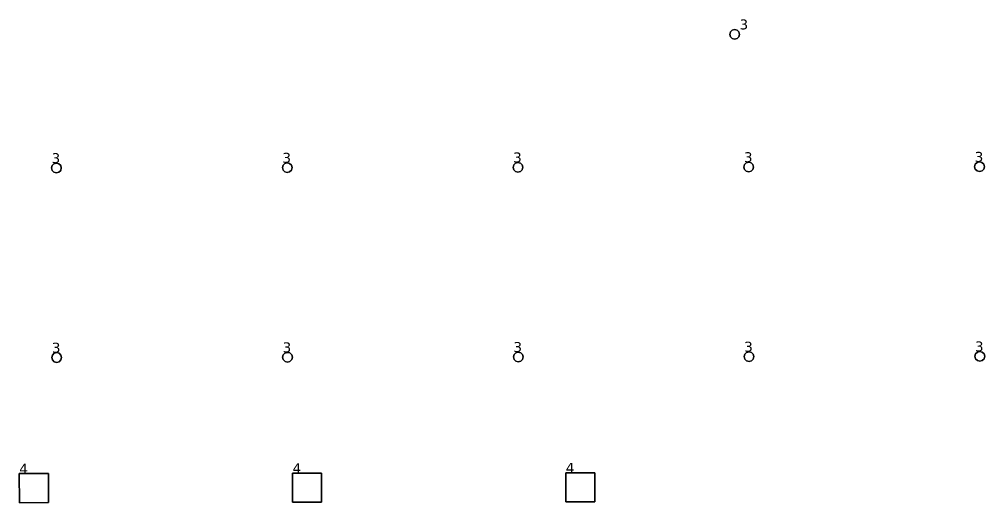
# Model space of a CAD drawing. Header units: inches. Extents: x -3 to 1235, y -1 to 963.
# Drawn here: x 19.3 to 36.76, y 53.77 to 62.51 of the extents above; entities that cross this region are included whole.
import ezdxf

# ---------------------------------------------------------------- set-up
doc = ezdxf.new("R2010")
doc.units = ezdxf.units.IN
doc.header["$MEASUREMENT"] = 0
doc.layers.add('DLX_TERR_LUM', color=7, linetype='Continuous', true_color=0x000000)
doc.layers.add('DLX_TERR_LUMKEY_IDX', color=7, linetype='Continuous', true_color=0x7f7f7f)
doc.styles.add('TableTextStyle', font='')
doc.styles.get('TableTextStyle').set_extended_font_data('VERDANA.TTF')

msp = doc.modelspace()

# ---------------------------------------------------------------- linework, layer by layer
at = {"layer": 'DLX_TERR_LUM'}
for points in [[(32.159, 62.284, 0), (32.191, 62.317, 0)], [(32.191, 62.317, 0), (32.159, 62.284, 0)], [(32.191, 62.317, 0), (32.159, 62.284, 0)], [(32.159, 62.284, 0), (32.191, 62.317, 0)], [(32.191, 62.317, 0), (32.235, 62.329, 0)], [(32.235, 62.329, 0), (32.191, 62.317, 0)], [(32.235, 62.329, 0), (32.191, 62.317, 0)], [(32.191, 62.317, 0), (32.235, 62.329, 0)], [(32.191, 62.317, 0), (32.191, 62.317, 0)], [(32.191, 62.317, 0), (32.191, 62.317, 0)], [(32.235, 62.329, 0), (32.235, 62.329, 0)], [(32.235, 62.329, 0), (32.28, 62.317, 0)], [(32.28, 62.317, 0), (32.235, 62.329, 0)], [(32.235, 62.329, 0), (32.235, 62.329, 0)], [(32.28, 62.317, 0), (32.235, 62.329, 0)], [(32.235, 62.329, 0), (32.28, 62.317, 0)], [(32.28, 62.317, 0), (32.28, 62.317, 0)], [(32.28, 62.317, 0), (32.312, 62.284, 0)], [(32.312, 62.284, 0), (32.28, 62.317, 0)], [(32.28, 62.317, 0), (32.28, 62.317, 0)], [(32.312, 62.284, 0), (32.28, 62.317, 0)], [(32.28, 62.317, 0), (32.312, 62.284, 0)], [(32.147, 62.24, 0), (32.159, 62.284, 0)], [(32.159, 62.284, 0), (32.147, 62.24, 0)], [(32.159, 62.284, 0), (32.147, 62.24, 0)], [(32.147, 62.24, 0), (32.159, 62.284, 0)], [(32.159, 62.196, 0), (32.147, 62.24, 0)], [(32.147, 62.24, 0), (32.147, 62.24, 0)], [(32.147, 62.24, 0), (32.159, 62.196, 0)], [(32.147, 62.24, 0), (32.147, 62.24, 0)], [(32.147, 62.24, 0), (32.159, 62.196, 0)], [(32.159, 62.196, 0), (32.147, 62.24, 0)], [(32.159, 62.284, 0), (32.159, 62.284, 0)], [(32.159, 62.284, 0), (32.159, 62.284, 0)], [(32.191, 62.164, 0), (32.159, 62.196, 0)], [(32.159, 62.196, 0), (32.159, 62.196, 0)], [(32.159, 62.196, 0), (32.191, 62.164, 0)], [(32.159, 62.196, 0), (32.159, 62.196, 0)], [(32.159, 62.196, 0), (32.191, 62.164, 0)], [(32.191, 62.164, 0), (32.159, 62.196, 0)], [(32.235, 62.152, 0), (32.191, 62.164, 0)], [(32.191, 62.164, 0), (32.191, 62.164, 0)], [(32.191, 62.164, 0), (32.235, 62.152, 0)], [(32.191, 62.164, 0), (32.191, 62.164, 0)], [(32.191, 62.164, 0), (32.235, 62.152, 0)], [(32.235, 62.152, 0), (32.191, 62.164, 0)], [(32.28, 62.164, 0), (32.235, 62.152, 0)], [(32.235, 62.152, 0), (32.28, 62.164, 0)], [(32.235, 62.152, 0), (32.28, 62.164, 0)], [(32.28, 62.164, 0), (32.235, 62.152, 0)], [(32.235, 62.152, 0), (32.235, 62.152, 0)], [(32.235, 62.152, 0), (32.235, 62.152, 0)], [(32.312, 62.196, 0), (32.28, 62.164, 0)], [(32.28, 62.164, 0), (32.312, 62.196, 0)], [(32.28, 62.164, 0), (32.312, 62.196, 0)], [(32.312, 62.196, 0), (32.28, 62.164, 0)], [(32.28, 62.164, 0), (32.28, 62.164, 0)], [(32.28, 62.164, 0), (32.28, 62.164, 0)], [(32.312, 62.284, 0), (32.312, 62.284, 0)], [(32.312, 62.284, 0), (32.324, 62.24, 0)], [(32.324, 62.24, 0), (32.312, 62.284, 0)], [(32.312, 62.284, 0), (32.312, 62.284, 0)], [(32.324, 62.24, 0), (32.312, 62.284, 0)], [(32.312, 62.284, 0), (32.324, 62.24, 0)], [(32.324, 62.24, 0), (32.312, 62.196, 0)], [(32.312, 62.196, 0), (32.324, 62.24, 0)], [(32.312, 62.196, 0), (32.324, 62.24, 0)], [(32.324, 62.24, 0), (32.312, 62.196, 0)], [(32.312, 62.196, 0), (32.312, 62.196, 0)], [(32.312, 62.196, 0), (32.312, 62.196, 0)], [(32.324, 62.24, 0), (32.324, 62.24, 0)], [(32.324, 62.24, 0), (32.324, 62.24, 0)], [(19.897, 59.868, 0), (19.929, 59.901, 0)], [(19.929, 59.901, 0), (19.897, 59.868, 0)], [(19.929, 59.901, 0), (19.897, 59.868, 0)], [(19.897, 59.868, 0), (19.929, 59.901, 0)], [(19.929, 59.901, 0), (19.973, 59.913, 0)], [(19.973, 59.913, 0), (19.929, 59.901, 0)], [(19.973, 59.913, 0), (19.929, 59.901, 0)], [(19.929, 59.901, 0), (19.973, 59.913, 0)], [(19.929, 59.901, 0), (19.929, 59.901, 0)], [(19.929, 59.901, 0), (19.929, 59.901, 0)], [(19.973, 59.913, 0), (19.973, 59.913, 0)], [(19.973, 59.913, 0), (20.018, 59.901, 0)], [(20.018, 59.901, 0), (19.973, 59.913, 0)], [(19.973, 59.913, 0), (19.973, 59.913, 0)], [(20.018, 59.901, 0), (19.973, 59.913, 0)], [(19.973, 59.913, 0), (20.018, 59.901, 0)], [(20.018, 59.901, 0), (20.018, 59.901, 0)], [(20.018, 59.901, 0), (20.05, 59.868, 0)], [(20.05, 59.868, 0), (20.018, 59.901, 0)], [(20.018, 59.901, 0), (20.018, 59.901, 0)], [(20.05, 59.868, 0), (20.018, 59.901, 0)], [(20.018, 59.901, 0), (20.05, 59.868, 0)], [(24.058, 59.83, 0), (24.07, 59.874, 0)], [(24.07, 59.874, 0), (24.058, 59.83, 0)], [(24.07, 59.874, 0), (24.058, 59.83, 0)], [(24.058, 59.83, 0), (24.07, 59.874, 0)], [(24.07, 59.874, 0), (24.102, 59.906, 0)], [(24.102, 59.906, 0), (24.07, 59.874, 0)], [(24.102, 59.906, 0), (24.07, 59.874, 0)], [(24.07, 59.874, 0), (24.102, 59.906, 0)], [(24.07, 59.874, 0), (24.07, 59.874, 0)], [(24.07, 59.874, 0), (24.07, 59.874, 0)], [(24.102, 59.906, 0), (24.146, 59.918, 0)], [(24.146, 59.918, 0), (24.102, 59.906, 0)], [(24.146, 59.918, 0), (24.102, 59.906, 0)], [(24.102, 59.906, 0), (24.146, 59.918, 0)], [(24.102, 59.906, 0), (24.102, 59.906, 0)], [(24.102, 59.906, 0), (24.102, 59.906, 0)], [(24.146, 59.918, 0), (24.146, 59.918, 0)], [(24.146, 59.918, 0), (24.19, 59.906, 0)], [(24.19, 59.906, 0), (24.146, 59.918, 0)], [(24.146, 59.918, 0), (24.146, 59.918, 0)], [(24.19, 59.906, 0), (24.146, 59.918, 0)], [(24.146, 59.918, 0), (24.19, 59.906, 0)], [(24.19, 59.906, 0), (24.19, 59.906, 0)], [(24.19, 59.906, 0), (24.223, 59.874, 0)], [(24.223, 59.874, 0), (24.19, 59.906, 0)], [(24.19, 59.906, 0), (24.19, 59.906, 0)], [(24.223, 59.874, 0), (24.19, 59.906, 0)], [(24.19, 59.906, 0), (24.223, 59.874, 0)], [(24.223, 59.874, 0), (24.223, 59.874, 0)], [(24.223, 59.874, 0), (24.235, 59.83, 0)], [(24.235, 59.83, 0), (24.223, 59.874, 0)], [(24.223, 59.874, 0), (24.223, 59.874, 0)], [(24.235, 59.83, 0), (24.223, 59.874, 0)], [(24.223, 59.874, 0), (24.235, 59.83, 0)], [(28.23, 59.835, 0), (28.242, 59.88, 0)], [(28.242, 59.88, 0), (28.23, 59.835, 0)], [(28.242, 59.88, 0), (28.23, 59.835, 0)], [(28.23, 59.835, 0), (28.242, 59.88, 0)], [(28.242, 59.88, 0), (28.275, 59.912, 0)], [(28.275, 59.912, 0), (28.242, 59.88, 0)], [(28.275, 59.912, 0), (28.242, 59.88, 0)], [(28.242, 59.88, 0), (28.275, 59.912, 0)], [(28.242, 59.88, 0), (28.242, 59.88, 0)], [(28.242, 59.88, 0), (28.242, 59.88, 0)], [(28.275, 59.912, 0), (28.319, 59.924, 0)], [(28.319, 59.924, 0), (28.275, 59.912, 0)], [(28.319, 59.924, 0), (28.275, 59.912, 0)], [(28.275, 59.912, 0), (28.319, 59.924, 0)], [(28.275, 59.912, 0), (28.275, 59.912, 0)], [(28.275, 59.912, 0), (28.275, 59.912, 0)], [(28.319, 59.924, 0), (28.319, 59.924, 0)], [(28.319, 59.924, 0), (28.363, 59.912, 0)], [(28.363, 59.912, 0), (28.319, 59.924, 0)], [(28.319, 59.924, 0), (28.319, 59.924, 0)], [(28.363, 59.912, 0), (28.319, 59.924, 0)], [(28.319, 59.924, 0), (28.363, 59.912, 0)], [(28.363, 59.912, 0), (28.363, 59.912, 0)], [(28.363, 59.912, 0), (28.395, 59.88, 0)], [(28.395, 59.88, 0), (28.363, 59.912, 0)], [(28.363, 59.912, 0), (28.363, 59.912, 0)], [(28.395, 59.88, 0), (28.363, 59.912, 0)], [(28.363, 59.912, 0), (28.395, 59.88, 0)], [(28.395, 59.88, 0), (28.395, 59.88, 0)], [(28.395, 59.88, 0), (28.407, 59.836, 0)], [(28.407, 59.836, 0), (28.395, 59.88, 0)], [(28.395, 59.88, 0), (28.395, 59.88, 0)], [(28.407, 59.836, 0), (28.395, 59.88, 0)], [(28.395, 59.88, 0), (28.407, 59.836, 0)], [(32.403, 59.841, 0), (32.415, 59.885, 0)], [(32.415, 59.885, 0), (32.403, 59.841, 0)], [(32.415, 59.885, 0), (32.403, 59.841, 0)], [(32.403, 59.841, 0), (32.415, 59.885, 0)], [(32.415, 59.885, 0), (32.447, 59.918, 0)], [(32.447, 59.918, 0), (32.415, 59.885, 0)], [(32.447, 59.918, 0), (32.415, 59.885, 0)], [(32.415, 59.885, 0), (32.447, 59.918, 0)], [(32.415, 59.885, 0), (32.415, 59.885, 0)], [(32.415, 59.885, 0), (32.415, 59.885, 0)], [(32.447, 59.918, 0), (32.491, 59.93, 0)], [(32.491, 59.93, 0), (32.447, 59.918, 0)], [(32.491, 59.93, 0), (32.447, 59.918, 0)], [(32.447, 59.918, 0), (32.491, 59.93, 0)], [(32.447, 59.918, 0), (32.447, 59.918, 0)], [(32.447, 59.918, 0), (32.447, 59.918, 0)], [(32.491, 59.93, 0), (32.491, 59.93, 0)], [(32.491, 59.93, 0), (32.536, 59.918, 0)], [(32.536, 59.918, 0), (32.491, 59.93, 0)], [(32.491, 59.93, 0), (32.491, 59.93, 0)], [(32.536, 59.918, 0), (32.491, 59.93, 0)], [(32.491, 59.93, 0), (32.536, 59.918, 0)], [(32.536, 59.918, 0), (32.536, 59.918, 0)], [(32.536, 59.918, 0), (32.568, 59.886, 0)], [(32.568, 59.886, 0), (32.536, 59.918, 0)], [(32.536, 59.918, 0), (32.536, 59.918, 0)], [(32.568, 59.886, 0), (32.536, 59.918, 0)], [(32.536, 59.918, 0), (32.568, 59.886, 0)], [(32.568, 59.886, 0), (32.568, 59.886, 0)], [(32.568, 59.886, 0), (32.58, 59.841, 0)], [(32.58, 59.841, 0), (32.568, 59.886, 0)], [(32.568, 59.886, 0), (32.568, 59.886, 0)], [(32.58, 59.841, 0), (32.568, 59.886, 0)], [(32.568, 59.886, 0), (32.58, 59.841, 0)], [(36.576, 59.847, 0), (36.588, 59.891, 0)], [(36.588, 59.891, 0), (36.576, 59.847, 0)], [(36.588, 59.891, 0), (36.576, 59.847, 0)], [(36.576, 59.847, 0), (36.588, 59.891, 0)], [(36.588, 59.891, 0), (36.62, 59.923, 0)], [(36.62, 59.923, 0), (36.588, 59.891, 0)], [(36.62, 59.923, 0), (36.588, 59.891, 0)], [(36.588, 59.891, 0), (36.62, 59.923, 0)], [(36.588, 59.891, 0), (36.588, 59.891, 0)], [(36.588, 59.891, 0), (36.588, 59.891, 0)], [(36.62, 59.923, 0), (36.664, 59.935, 0)], [(36.664, 59.935, 0), (36.62, 59.923, 0)], [(36.664, 59.935, 0), (36.62, 59.923, 0)], [(36.62, 59.923, 0), (36.664, 59.935, 0)], [(36.62, 59.923, 0), (36.62, 59.923, 0)], [(36.62, 59.923, 0), (36.62, 59.923, 0)], [(36.664, 59.935, 0), (36.664, 59.935, 0)], [(36.664, 59.935, 0), (36.708, 59.923, 0)], [(36.708, 59.923, 0), (36.664, 59.935, 0)], [(36.664, 59.935, 0), (36.664, 59.935, 0)], [(36.708, 59.923, 0), (36.664, 59.935, 0)], [(36.664, 59.935, 0), (36.708, 59.923, 0)], [(36.708, 59.923, 0), (36.708, 59.923, 0)], [(36.708, 59.923, 0), (36.741, 59.891, 0)], [(36.741, 59.891, 0), (36.708, 59.923, 0)], [(36.708, 59.923, 0), (36.708, 59.923, 0)], [(36.741, 59.891, 0), (36.708, 59.923, 0)], [(36.708, 59.923, 0), (36.741, 59.891, 0)], [(36.741, 59.891, 0), (36.741, 59.891, 0)], [(36.741, 59.891, 0), (36.753, 59.847, 0)], [(36.753, 59.847, 0), (36.741, 59.891, 0)], [(36.741, 59.891, 0), (36.741, 59.891, 0)], [(36.753, 59.847, 0), (36.741, 59.891, 0)], [(36.741, 59.891, 0), (36.753, 59.847, 0)], [(19.885, 59.824, 0), (19.897, 59.868, 0)], [(19.897, 59.868, 0), (19.885, 59.824, 0)], [(19.897, 59.868, 0), (19.885, 59.824, 0)], [(19.885, 59.824, 0), (19.897, 59.868, 0)], [(19.897, 59.78, 0), (19.885, 59.824, 0)], [(19.885, 59.824, 0), (19.885, 59.824, 0)], [(19.885, 59.824, 0), (19.897, 59.78, 0)], [(19.885, 59.824, 0), (19.885, 59.824, 0)], [(19.885, 59.824, 0), (19.897, 59.78, 0)], [(19.897, 59.78, 0), (19.885, 59.824, 0)], [(19.897, 59.868, 0), (19.897, 59.868, 0)], [(19.897, 59.868, 0), (19.897, 59.868, 0)], [(19.897, 59.78, 0), (19.897, 59.78, 0)], [(19.929, 59.748, 0), (19.897, 59.78, 0)], [(19.897, 59.78, 0), (19.897, 59.78, 0)], [(19.897, 59.78, 0), (19.929, 59.748, 0)], [(19.897, 59.78, 0), (19.929, 59.748, 0)], [(19.929, 59.748, 0), (19.897, 59.78, 0)], [(19.974, 59.736, 0), (19.929, 59.748, 0)], [(19.929, 59.748, 0), (19.929, 59.748, 0)], [(19.929, 59.748, 0), (19.974, 59.736, 0)], [(19.929, 59.748, 0), (19.929, 59.748, 0)], [(19.929, 59.748, 0), (19.974, 59.736, 0)], [(19.974, 59.736, 0), (19.929, 59.748, 0)], [(20.018, 59.748, 0), (19.974, 59.736, 0)], [(19.974, 59.736, 0), (20.018, 59.748, 0)], [(19.974, 59.736, 0), (20.018, 59.748, 0)], [(20.018, 59.748, 0), (19.974, 59.736, 0)], [(19.974, 59.736, 0), (19.974, 59.736, 0)], [(19.974, 59.736, 0), (19.974, 59.736, 0)], [(20.05, 59.78, 0), (20.018, 59.748, 0)], [(20.018, 59.748, 0), (20.05, 59.78, 0)], [(20.018, 59.748, 0), (20.05, 59.78, 0)], [(20.05, 59.78, 0), (20.018, 59.748, 0)], [(20.018, 59.748, 0), (20.018, 59.748, 0)], [(20.018, 59.748, 0), (20.018, 59.748, 0)], [(20.05, 59.868, 0), (20.05, 59.868, 0)], [(20.05, 59.868, 0), (20.062, 59.824, 0)], [(20.062, 59.824, 0), (20.05, 59.868, 0)], [(20.05, 59.868, 0), (20.05, 59.868, 0)], [(20.062, 59.824, 0), (20.05, 59.868, 0)], [(20.05, 59.868, 0), (20.062, 59.824, 0)], [(20.062, 59.824, 0), (20.05, 59.78, 0)], [(20.05, 59.78, 0), (20.062, 59.824, 0)], [(20.05, 59.78, 0), (20.062, 59.824, 0)], [(20.062, 59.824, 0), (20.05, 59.78, 0)], [(20.05, 59.78, 0), (20.05, 59.78, 0)], [(20.05, 59.78, 0), (20.05, 59.78, 0)], [(20.062, 59.824, 0), (20.062, 59.824, 0)], [(20.062, 59.824, 0), (20.062, 59.824, 0)], [(24.07, 59.786, 0), (24.058, 59.83, 0)], [(24.058, 59.83, 0), (24.058, 59.83, 0)], [(24.058, 59.83, 0), (24.07, 59.786, 0)], [(24.058, 59.83, 0), (24.058, 59.83, 0)], [(24.058, 59.83, 0), (24.07, 59.786, 0)], [(24.07, 59.786, 0), (24.058, 59.83, 0)], [(24.07, 59.786, 0), (24.07, 59.786, 0)], [(24.102, 59.753, 0), (24.07, 59.786, 0)], [(24.07, 59.786, 0), (24.07, 59.786, 0)], [(24.07, 59.786, 0), (24.102, 59.753, 0)], [(24.07, 59.786, 0), (24.102, 59.753, 0)], [(24.102, 59.753, 0), (24.07, 59.786, 0)], [(24.146, 59.741, 0), (24.102, 59.753, 0)], [(24.102, 59.753, 0), (24.102, 59.753, 0)], [(24.102, 59.753, 0), (24.146, 59.741, 0)], [(24.102, 59.753, 0), (24.102, 59.753, 0)], [(24.102, 59.753, 0), (24.146, 59.741, 0)], [(24.146, 59.741, 0), (24.102, 59.753, 0)], [(24.19, 59.753, 0), (24.146, 59.741, 0)], [(24.146, 59.741, 0), (24.19, 59.753, 0)], [(24.146, 59.741, 0), (24.19, 59.753, 0)], [(24.19, 59.753, 0), (24.146, 59.741, 0)], [(24.146, 59.741, 0), (24.146, 59.741, 0)], [(24.146, 59.741, 0), (24.146, 59.741, 0)], [(24.223, 59.786, 0), (24.19, 59.753, 0)], [(24.19, 59.753, 0), (24.223, 59.786, 0)], [(24.19, 59.753, 0), (24.223, 59.786, 0)], [(24.223, 59.786, 0), (24.19, 59.753, 0)], [(24.19, 59.753, 0), (24.19, 59.753, 0)], [(24.19, 59.753, 0), (24.19, 59.753, 0)], [(24.235, 59.83, 0), (24.223, 59.786, 0)], [(24.223, 59.786, 0), (24.235, 59.83, 0)], [(24.223, 59.786, 0), (24.235, 59.83, 0)], [(24.235, 59.83, 0), (24.223, 59.786, 0)], [(24.223, 59.786, 0), (24.223, 59.786, 0)], [(24.223, 59.786, 0), (24.223, 59.786, 0)], [(24.235, 59.83, 0), (24.235, 59.83, 0)], [(24.235, 59.83, 0), (24.235, 59.83, 0)], [(28.242, 59.791, 0), (28.23, 59.835, 0)], [(28.23, 59.835, 0), (28.23, 59.835, 0)], [(28.23, 59.835, 0), (28.242, 59.791, 0)], [(28.23, 59.835, 0), (28.23, 59.835, 0)], [(28.23, 59.835, 0), (28.242, 59.791, 0)], [(28.242, 59.791, 0), (28.23, 59.835, 0)], [(28.242, 59.791, 0), (28.242, 59.791, 0)], [(28.275, 59.759, 0), (28.242, 59.791, 0)], [(28.242, 59.791, 0), (28.242, 59.791, 0)], [(28.242, 59.791, 0), (28.275, 59.759, 0)], [(28.242, 59.791, 0), (28.275, 59.759, 0)], [(28.275, 59.759, 0), (28.242, 59.791, 0)], [(28.319, 59.747, 0), (28.275, 59.759, 0)], [(28.275, 59.759, 0), (28.275, 59.759, 0)], [(28.275, 59.759, 0), (28.319, 59.747, 0)], [(28.275, 59.759, 0), (28.275, 59.759, 0)], [(28.275, 59.759, 0), (28.319, 59.747, 0)], [(28.319, 59.747, 0), (28.275, 59.759, 0)], [(28.363, 59.759, 0), (28.319, 59.747, 0)], [(28.319, 59.747, 0), (28.363, 59.759, 0)], [(28.319, 59.747, 0), (28.363, 59.759, 0)], [(28.363, 59.759, 0), (28.319, 59.747, 0)], [(28.319, 59.747, 0), (28.319, 59.747, 0)], [(28.319, 59.747, 0), (28.319, 59.747, 0)], [(28.395, 59.791, 0), (28.363, 59.759, 0)], [(28.363, 59.759, 0), (28.395, 59.791, 0)], [(28.363, 59.759, 0), (28.395, 59.791, 0)], [(28.395, 59.791, 0), (28.363, 59.759, 0)], [(28.363, 59.759, 0), (28.363, 59.759, 0)], [(28.363, 59.759, 0), (28.363, 59.759, 0)], [(28.407, 59.836, 0), (28.395, 59.791, 0)], [(28.395, 59.791, 0), (28.407, 59.836, 0)], [(28.395, 59.791, 0), (28.407, 59.836, 0)], [(28.407, 59.836, 0), (28.395, 59.791, 0)], [(28.395, 59.791, 0), (28.395, 59.791, 0)], [(28.395, 59.791, 0), (28.395, 59.791, 0)], [(28.407, 59.836, 0), (28.407, 59.836, 0)], [(28.407, 59.836, 0), (28.407, 59.836, 0)], [(32.415, 59.797, 0), (32.403, 59.841, 0)], [(32.403, 59.841, 0), (32.403, 59.841, 0)], [(32.403, 59.841, 0), (32.415, 59.797, 0)], [(32.403, 59.841, 0), (32.403, 59.841, 0)], [(32.403, 59.841, 0), (32.415, 59.797, 0)], [(32.415, 59.797, 0), (32.403, 59.841, 0)], [(32.415, 59.797, 0), (32.415, 59.797, 0)], [(32.447, 59.765, 0), (32.415, 59.797, 0)], [(32.415, 59.797, 0), (32.415, 59.797, 0)], [(32.415, 59.797, 0), (32.447, 59.765, 0)], [(32.415, 59.797, 0), (32.447, 59.765, 0)], [(32.447, 59.765, 0), (32.415, 59.797, 0)], [(32.492, 59.753, 0), (32.447, 59.765, 0)], [(32.447, 59.765, 0), (32.447, 59.765, 0)], [(32.447, 59.765, 0), (32.492, 59.753, 0)], [(32.447, 59.765, 0), (32.447, 59.765, 0)], [(32.447, 59.765, 0), (32.492, 59.753, 0)], [(32.492, 59.753, 0), (32.447, 59.765, 0)], [(32.536, 59.765, 0), (32.492, 59.753, 0)], [(32.492, 59.753, 0), (32.536, 59.765, 0)], [(32.492, 59.753, 0), (32.536, 59.765, 0)], [(32.536, 59.765, 0), (32.492, 59.753, 0)], [(32.492, 59.753, 0), (32.492, 59.753, 0)], [(32.492, 59.753, 0), (32.492, 59.753, 0)], [(32.568, 59.797, 0), (32.536, 59.765, 0)], [(32.536, 59.765, 0), (32.568, 59.797, 0)], [(32.536, 59.765, 0), (32.568, 59.797, 0)], [(32.568, 59.797, 0), (32.536, 59.765, 0)], [(32.536, 59.765, 0), (32.536, 59.765, 0)], [(32.536, 59.765, 0), (32.536, 59.765, 0)], [(32.58, 59.841, 0), (32.568, 59.797, 0)], [(32.568, 59.797, 0), (32.58, 59.841, 0)], [(32.568, 59.797, 0), (32.58, 59.841, 0)], [(32.58, 59.841, 0), (32.568, 59.797, 0)], [(32.568, 59.797, 0), (32.568, 59.797, 0)], [(32.568, 59.797, 0), (32.568, 59.797, 0)], [(32.58, 59.841, 0), (32.58, 59.841, 0)], [(32.58, 59.841, 0), (32.58, 59.841, 0)], [(36.588, 59.803, 0), (36.576, 59.847, 0)], [(36.576, 59.847, 0), (36.576, 59.847, 0)], [(36.576, 59.847, 0), (36.588, 59.803, 0)], [(36.576, 59.847, 0), (36.576, 59.847, 0)], [(36.576, 59.847, 0), (36.588, 59.803, 0)], [(36.588, 59.803, 0), (36.576, 59.847, 0)], [(36.588, 59.803, 0), (36.588, 59.803, 0)], [(36.62, 59.77, 0), (36.588, 59.803, 0)], [(36.588, 59.803, 0), (36.588, 59.803, 0)], [(36.588, 59.803, 0), (36.62, 59.77, 0)], [(36.588, 59.803, 0), (36.62, 59.77, 0)], [(36.62, 59.77, 0), (36.588, 59.803, 0)], [(36.664, 59.758, 0), (36.62, 59.77, 0)], [(36.62, 59.77, 0), (36.62, 59.77, 0)], [(36.62, 59.77, 0), (36.664, 59.758, 0)], [(36.62, 59.77, 0), (36.62, 59.77, 0)], [(36.62, 59.77, 0), (36.664, 59.758, 0)], [(36.664, 59.758, 0), (36.62, 59.77, 0)], [(36.709, 59.77, 0), (36.664, 59.758, 0)], [(36.664, 59.758, 0), (36.709, 59.77, 0)], [(36.664, 59.758, 0), (36.709, 59.77, 0)], [(36.709, 59.77, 0), (36.664, 59.758, 0)], [(36.664, 59.758, 0), (36.664, 59.758, 0)], [(36.664, 59.758, 0), (36.664, 59.758, 0)], [(36.741, 59.803, 0), (36.709, 59.77, 0)], [(36.709, 59.77, 0), (36.741, 59.803, 0)], [(36.709, 59.77, 0), (36.741, 59.803, 0)], [(36.741, 59.803, 0), (36.709, 59.77, 0)], [(36.709, 59.77, 0), (36.709, 59.77, 0)], [(36.709, 59.77, 0), (36.709, 59.77, 0)], [(36.753, 59.847, 0), (36.741, 59.803, 0)], [(36.741, 59.803, 0), (36.753, 59.847, 0)], [(36.741, 59.803, 0), (36.753, 59.847, 0)], [(36.753, 59.847, 0), (36.741, 59.803, 0)], [(36.741, 59.803, 0), (36.741, 59.803, 0)], [(36.741, 59.803, 0), (36.741, 59.803, 0)], [(36.753, 59.847, 0), (36.753, 59.847, 0)], [(36.753, 59.847, 0), (36.753, 59.847, 0)], [(19.89, 56.397, 0), (19.901, 56.441, 0)], [(19.901, 56.441, 0), (19.89, 56.397, 0)], [(19.901, 56.441, 0), (19.89, 56.397, 0)], [(19.89, 56.397, 0), (19.901, 56.441, 0)], [(19.902, 56.353, 0), (19.89, 56.397, 0)], [(19.89, 56.397, 0), (19.89, 56.397, 0)], [(19.89, 56.397, 0), (19.902, 56.353, 0)], [(19.89, 56.397, 0), (19.89, 56.397, 0)], [(19.89, 56.397, 0), (19.902, 56.353, 0)], [(19.902, 56.353, 0), (19.89, 56.397, 0)], [(19.901, 56.441, 0), (19.934, 56.474, 0)], [(19.934, 56.474, 0), (19.901, 56.441, 0)], [(19.934, 56.474, 0), (19.901, 56.441, 0)], [(19.901, 56.441, 0), (19.934, 56.474, 0)], [(19.901, 56.441, 0), (19.901, 56.441, 0)], [(19.901, 56.441, 0), (19.901, 56.441, 0)], [(19.934, 56.474, 0), (19.978, 56.486, 0)], [(19.978, 56.486, 0), (19.934, 56.474, 0)], [(19.978, 56.486, 0), (19.934, 56.474, 0)], [(19.934, 56.474, 0), (19.978, 56.486, 0)], [(19.934, 56.474, 0), (19.934, 56.474, 0)], [(19.934, 56.474, 0), (19.934, 56.474, 0)], [(19.978, 56.486, 0), (19.978, 56.486, 0)], [(19.978, 56.486, 0), (20.022, 56.474, 0)], [(20.022, 56.474, 0), (19.978, 56.486, 0)], [(19.978, 56.486, 0), (19.978, 56.486, 0)], [(20.022, 56.474, 0), (19.978, 56.486, 0)], [(19.978, 56.486, 0), (20.022, 56.474, 0)], [(20.022, 56.474, 0), (20.022, 56.474, 0)], [(20.022, 56.474, 0), (20.055, 56.442, 0)], [(20.055, 56.442, 0), (20.022, 56.474, 0)], [(20.022, 56.474, 0), (20.022, 56.474, 0)], [(20.055, 56.442, 0), (20.022, 56.474, 0)], [(20.022, 56.474, 0), (20.055, 56.442, 0)], [(20.055, 56.442, 0), (20.055, 56.442, 0)], [(20.055, 56.442, 0), (20.066, 56.397, 0)], [(20.066, 56.397, 0), (20.055, 56.442, 0)], [(20.055, 56.442, 0), (20.055, 56.442, 0)], [(20.066, 56.397, 0), (20.055, 56.442, 0)], [(20.055, 56.442, 0), (20.066, 56.397, 0)], [(20.066, 56.397, 0), (20.055, 56.353, 0)], [(20.055, 56.353, 0), (20.066, 56.397, 0)], [(20.055, 56.353, 0), (20.066, 56.397, 0)], [(20.066, 56.397, 0), (20.055, 56.353, 0)], [(20.066, 56.397, 0), (20.066, 56.397, 0)], [(20.066, 56.397, 0), (20.066, 56.397, 0)], [(24.062, 56.403, 0), (24.074, 56.447, 0)], [(24.074, 56.447, 0), (24.062, 56.403, 0)], [(24.074, 56.447, 0), (24.062, 56.403, 0)], [(24.062, 56.403, 0), (24.074, 56.447, 0)], [(24.074, 56.359, 0), (24.062, 56.403, 0)], [(24.062, 56.403, 0), (24.062, 56.403, 0)], [(24.062, 56.403, 0), (24.074, 56.359, 0)], [(24.062, 56.403, 0), (24.062, 56.403, 0)], [(24.062, 56.403, 0), (24.074, 56.359, 0)], [(24.074, 56.359, 0), (24.062, 56.403, 0)], [(24.074, 56.447, 0), (24.106, 56.479, 0)], [(24.106, 56.479, 0), (24.074, 56.447, 0)], [(24.106, 56.479, 0), (24.074, 56.447, 0)], [(24.074, 56.447, 0), (24.106, 56.479, 0)], [(24.074, 56.447, 0), (24.074, 56.447, 0)], [(24.074, 56.447, 0), (24.074, 56.447, 0)], [(24.106, 56.479, 0), (24.151, 56.491, 0)], [(24.151, 56.491, 0), (24.106, 56.479, 0)], [(24.151, 56.491, 0), (24.106, 56.479, 0)], [(24.106, 56.479, 0), (24.151, 56.491, 0)], [(24.106, 56.479, 0), (24.106, 56.479, 0)], [(24.106, 56.479, 0), (24.106, 56.479, 0)], [(24.151, 56.491, 0), (24.151, 56.491, 0)], [(24.151, 56.491, 0), (24.195, 56.48, 0)], [(24.195, 56.48, 0), (24.151, 56.491, 0)], [(24.151, 56.491, 0), (24.151, 56.491, 0)], [(24.195, 56.48, 0), (24.151, 56.491, 0)], [(24.151, 56.491, 0), (24.195, 56.48, 0)], [(24.195, 56.48, 0), (24.195, 56.48, 0)], [(24.195, 56.48, 0), (24.227, 56.447, 0)], [(24.227, 56.447, 0), (24.195, 56.48, 0)], [(24.195, 56.48, 0), (24.195, 56.48, 0)], [(24.227, 56.447, 0), (24.195, 56.48, 0)], [(24.195, 56.48, 0), (24.227, 56.447, 0)], [(24.227, 56.447, 0), (24.227, 56.447, 0)], [(24.227, 56.447, 0), (24.239, 56.403, 0)], [(24.239, 56.403, 0), (24.227, 56.447, 0)], [(24.227, 56.447, 0), (24.227, 56.447, 0)], [(24.239, 56.403, 0), (24.227, 56.447, 0)], [(24.227, 56.447, 0), (24.239, 56.403, 0)], [(24.239, 56.403, 0), (24.227, 56.359, 0)], [(24.227, 56.359, 0), (24.239, 56.403, 0)], [(24.227, 56.359, 0), (24.239, 56.403, 0)], [(24.239, 56.403, 0), (24.227, 56.359, 0)], [(24.239, 56.403, 0), (24.239, 56.403, 0)], [(24.239, 56.403, 0), (24.239, 56.403, 0)], [(28.235, 56.408, 0), (28.247, 56.453, 0)], [(28.247, 56.453, 0), (28.235, 56.408, 0)], [(28.247, 56.453, 0), (28.235, 56.408, 0)], [(28.235, 56.408, 0), (28.247, 56.453, 0)], [(28.247, 56.364, 0), (28.235, 56.408, 0)], [(28.235, 56.408, 0), (28.235, 56.408, 0)], [(28.235, 56.408, 0), (28.247, 56.364, 0)], [(28.235, 56.408, 0), (28.235, 56.408, 0)], [(28.235, 56.408, 0), (28.247, 56.364, 0)], [(28.247, 56.364, 0), (28.235, 56.408, 0)], [(28.247, 56.453, 0), (28.279, 56.485, 0)], [(28.279, 56.485, 0), (28.247, 56.453, 0)], [(28.279, 56.485, 0), (28.247, 56.453, 0)], [(28.247, 56.453, 0), (28.279, 56.485, 0)], [(28.247, 56.453, 0), (28.247, 56.453, 0)], [(28.247, 56.453, 0), (28.247, 56.453, 0)], [(28.279, 56.485, 0), (28.323, 56.497, 0)], [(28.323, 56.497, 0), (28.279, 56.485, 0)], [(28.323, 56.497, 0), (28.279, 56.485, 0)], [(28.279, 56.485, 0), (28.323, 56.497, 0)], [(28.279, 56.485, 0), (28.279, 56.485, 0)], [(28.279, 56.485, 0), (28.279, 56.485, 0)], [(28.323, 56.497, 0), (28.323, 56.497, 0)], [(28.323, 56.497, 0), (28.368, 56.485, 0)], [(28.368, 56.485, 0), (28.323, 56.497, 0)], [(28.323, 56.497, 0), (28.323, 56.497, 0)], [(28.368, 56.485, 0), (28.323, 56.497, 0)], [(28.323, 56.497, 0), (28.368, 56.485, 0)], [(28.368, 56.485, 0), (28.368, 56.485, 0)], [(28.368, 56.485, 0), (28.4, 56.453, 0)], [(28.4, 56.453, 0), (28.368, 56.485, 0)], [(28.368, 56.485, 0), (28.368, 56.485, 0)], [(28.4, 56.453, 0), (28.368, 56.485, 0)], [(28.368, 56.485, 0), (28.4, 56.453, 0)], [(28.4, 56.453, 0), (28.4, 56.453, 0)], [(28.4, 56.453, 0), (28.412, 56.409, 0)], [(28.412, 56.409, 0), (28.4, 56.453, 0)], [(28.4, 56.453, 0), (28.4, 56.453, 0)], [(28.412, 56.409, 0), (28.4, 56.453, 0)], [(28.4, 56.453, 0), (28.412, 56.409, 0)], [(28.412, 56.409, 0), (28.4, 56.364, 0)], [(28.4, 56.364, 0), (28.412, 56.409, 0)], [(28.4, 56.364, 0), (28.412, 56.409, 0)], [(28.412, 56.409, 0), (28.4, 56.364, 0)], [(28.412, 56.409, 0), (28.412, 56.409, 0)], [(28.412, 56.409, 0), (28.412, 56.409, 0)], [(32.408, 56.414, 0), (32.42, 56.458, 0)], [(32.42, 56.458, 0), (32.408, 56.414, 0)], [(32.42, 56.458, 0), (32.408, 56.414, 0)], [(32.408, 56.414, 0), (32.42, 56.458, 0)], [(32.42, 56.37, 0), (32.408, 56.414, 0)], [(32.408, 56.414, 0), (32.408, 56.414, 0)], [(32.408, 56.414, 0), (32.42, 56.37, 0)], [(32.408, 56.414, 0), (32.408, 56.414, 0)], [(32.408, 56.414, 0), (32.42, 56.37, 0)], [(32.42, 56.37, 0), (32.408, 56.414, 0)], [(32.42, 56.458, 0), (32.452, 56.491, 0)], [(32.452, 56.491, 0), (32.42, 56.458, 0)], [(32.452, 56.491, 0), (32.42, 56.458, 0)], [(32.42, 56.458, 0), (32.452, 56.491, 0)], [(32.42, 56.458, 0), (32.42, 56.458, 0)], [(32.42, 56.458, 0), (32.42, 56.458, 0)], [(32.452, 56.491, 0), (32.496, 56.503, 0)], [(32.496, 56.503, 0), (32.452, 56.491, 0)], [(32.496, 56.503, 0), (32.452, 56.491, 0)], [(32.452, 56.491, 0), (32.496, 56.503, 0)], [(32.452, 56.491, 0), (32.452, 56.491, 0)], [(32.452, 56.491, 0), (32.452, 56.491, 0)], [(32.496, 56.503, 0), (32.496, 56.503, 0)], [(32.496, 56.503, 0), (32.54, 56.491, 0)], [(32.54, 56.491, 0), (32.496, 56.503, 0)], [(32.496, 56.503, 0), (32.496, 56.503, 0)], [(32.54, 56.491, 0), (32.496, 56.503, 0)], [(32.496, 56.503, 0), (32.54, 56.491, 0)], [(32.54, 56.491, 0), (32.54, 56.491, 0)], [(32.54, 56.491, 0), (32.573, 56.459, 0)], [(32.573, 56.459, 0), (32.54, 56.491, 0)], [(32.54, 56.491, 0), (32.54, 56.491, 0)], [(32.573, 56.459, 0), (32.54, 56.491, 0)], [(32.54, 56.491, 0), (32.573, 56.459, 0)], [(32.573, 56.459, 0), (32.573, 56.459, 0)], [(32.573, 56.459, 0), (32.585, 56.414, 0)], [(32.585, 56.414, 0), (32.573, 56.459, 0)], [(32.573, 56.459, 0), (32.573, 56.459, 0)], [(32.585, 56.414, 0), (32.573, 56.459, 0)], [(32.573, 56.459, 0), (32.585, 56.414, 0)], [(32.585, 56.414, 0), (32.573, 56.37, 0)], [(32.573, 56.37, 0), (32.585, 56.414, 0)], [(32.573, 56.37, 0), (32.585, 56.414, 0)], [(32.585, 56.414, 0), (32.573, 56.37, 0)], [(32.585, 56.414, 0), (32.585, 56.414, 0)], [(32.585, 56.414, 0), (32.585, 56.414, 0)], [(36.58, 56.42, 0), (36.592, 56.464, 0)], [(36.592, 56.464, 0), (36.58, 56.42, 0)], [(36.592, 56.464, 0), (36.58, 56.42, 0)], [(36.58, 56.42, 0), (36.592, 56.464, 0)], [(36.592, 56.376, 0), (36.58, 56.42, 0)], [(36.58, 56.42, 0), (36.58, 56.42, 0)], [(36.58, 56.42, 0), (36.592, 56.376, 0)], [(36.58, 56.42, 0), (36.58, 56.42, 0)], [(36.58, 56.42, 0), (36.592, 56.376, 0)], [(36.592, 56.376, 0), (36.58, 56.42, 0)], [(36.592, 56.464, 0), (36.625, 56.496, 0)], [(36.625, 56.496, 0), (36.592, 56.464, 0)], [(36.625, 56.496, 0), (36.592, 56.464, 0)], [(36.592, 56.464, 0), (36.625, 56.496, 0)], [(36.592, 56.464, 0), (36.592, 56.464, 0)], [(36.592, 56.464, 0), (36.592, 56.464, 0)], [(36.625, 56.496, 0), (36.669, 56.508, 0)], [(36.669, 56.508, 0), (36.625, 56.496, 0)], [(36.669, 56.508, 0), (36.625, 56.496, 0)], [(36.625, 56.496, 0), (36.669, 56.508, 0)], [(36.625, 56.496, 0), (36.625, 56.496, 0)], [(36.625, 56.496, 0), (36.625, 56.496, 0)], [(36.669, 56.508, 0), (36.669, 56.508, 0)], [(36.669, 56.508, 0), (36.713, 56.497, 0)], [(36.713, 56.497, 0), (36.669, 56.508, 0)], [(36.669, 56.508, 0), (36.669, 56.508, 0)], [(36.713, 56.497, 0), (36.669, 56.508, 0)], [(36.669, 56.508, 0), (36.713, 56.497, 0)], [(36.713, 56.497, 0), (36.713, 56.497, 0)], [(36.713, 56.497, 0), (36.745, 56.464, 0)], [(36.745, 56.464, 0), (36.713, 56.497, 0)], [(36.713, 56.497, 0), (36.713, 56.497, 0)], [(36.745, 56.464, 0), (36.713, 56.497, 0)], [(36.713, 56.497, 0), (36.745, 56.464, 0)], [(36.745, 56.464, 0), (36.745, 56.464, 0)], [(36.745, 56.464, 0), (36.757, 56.42, 0)], [(36.757, 56.42, 0), (36.745, 56.464, 0)], [(36.745, 56.464, 0), (36.745, 56.464, 0)], [(36.757, 56.42, 0), (36.745, 56.464, 0)], [(36.745, 56.464, 0), (36.757, 56.42, 0)], [(36.757, 56.42, 0), (36.745, 56.376, 0)], [(36.745, 56.376, 0), (36.757, 56.42, 0)], [(36.745, 56.376, 0), (36.757, 56.42, 0)], [(36.757, 56.42, 0), (36.745, 56.376, 0)], [(36.757, 56.42, 0), (36.757, 56.42, 0)], [(36.757, 56.42, 0), (36.757, 56.42, 0)], [(19.902, 56.353, 0), (19.902, 56.353, 0)], [(19.934, 56.321, 0), (19.902, 56.353, 0)], [(19.902, 56.353, 0), (19.902, 56.353, 0)], [(19.902, 56.353, 0), (19.934, 56.321, 0)], [(19.902, 56.353, 0), (19.934, 56.321, 0)], [(19.934, 56.321, 0), (19.902, 56.353, 0)], [(19.978, 56.309, 0), (19.934, 56.321, 0)], [(19.934, 56.321, 0), (19.934, 56.321, 0)], [(19.934, 56.321, 0), (19.978, 56.309, 0)], [(19.934, 56.321, 0), (19.934, 56.321, 0)], [(19.934, 56.321, 0), (19.978, 56.309, 0)], [(19.978, 56.309, 0), (19.934, 56.321, 0)], [(20.022, 56.321, 0), (19.978, 56.309, 0)], [(19.978, 56.309, 0), (20.022, 56.321, 0)], [(19.978, 56.309, 0), (20.022, 56.321, 0)], [(20.022, 56.321, 0), (19.978, 56.309, 0)], [(19.978, 56.309, 0), (19.978, 56.309, 0)], [(19.978, 56.309, 0), (19.978, 56.309, 0)], [(20.055, 56.353, 0), (20.022, 56.321, 0)], [(20.022, 56.321, 0), (20.055, 56.353, 0)], [(20.022, 56.321, 0), (20.055, 56.353, 0)], [(20.055, 56.353, 0), (20.022, 56.321, 0)], [(20.022, 56.321, 0), (20.022, 56.321, 0)], [(20.022, 56.321, 0), (20.022, 56.321, 0)], [(20.055, 56.353, 0), (20.055, 56.353, 0)], [(20.055, 56.353, 0), (20.055, 56.353, 0)], [(24.074, 56.359, 0), (24.074, 56.359, 0)], [(24.107, 56.326, 0), (24.074, 56.359, 0)], [(24.074, 56.359, 0), (24.074, 56.359, 0)], [(24.074, 56.359, 0), (24.107, 56.326, 0)], [(24.074, 56.359, 0), (24.107, 56.326, 0)], [(24.107, 56.326, 0), (24.074, 56.359, 0)], [(24.151, 56.315, 0), (24.107, 56.326, 0)], [(24.107, 56.326, 0), (24.107, 56.326, 0)], [(24.107, 56.326, 0), (24.151, 56.315, 0)], [(24.107, 56.326, 0), (24.107, 56.326, 0)], [(24.107, 56.326, 0), (24.151, 56.315, 0)], [(24.151, 56.315, 0), (24.107, 56.326, 0)], [(24.195, 56.326, 0), (24.151, 56.315, 0)], [(24.151, 56.315, 0), (24.195, 56.326, 0)], [(24.151, 56.315, 0), (24.195, 56.326, 0)], [(24.195, 56.326, 0), (24.151, 56.315, 0)], [(24.151, 56.315, 0), (24.151, 56.315, 0)], [(24.151, 56.315, 0), (24.151, 56.315, 0)], [(24.227, 56.359, 0), (24.195, 56.326, 0)], [(24.195, 56.326, 0), (24.227, 56.359, 0)], [(24.195, 56.326, 0), (24.227, 56.359, 0)], [(24.227, 56.359, 0), (24.195, 56.326, 0)], [(24.195, 56.326, 0), (24.195, 56.326, 0)], [(24.195, 56.326, 0), (24.195, 56.326, 0)], [(24.227, 56.359, 0), (24.227, 56.359, 0)], [(24.227, 56.359, 0), (24.227, 56.359, 0)], [(28.247, 56.364, 0), (28.247, 56.364, 0)], [(28.279, 56.332, 0), (28.247, 56.364, 0)], [(28.247, 56.364, 0), (28.247, 56.364, 0)], [(28.247, 56.364, 0), (28.279, 56.332, 0)], [(28.247, 56.364, 0), (28.279, 56.332, 0)], [(28.279, 56.332, 0), (28.247, 56.364, 0)], [(28.324, 56.32, 0), (28.279, 56.332, 0)], [(28.279, 56.332, 0), (28.279, 56.332, 0)], [(28.279, 56.332, 0), (28.324, 56.32, 0)], [(28.279, 56.332, 0), (28.279, 56.332, 0)], [(28.279, 56.332, 0), (28.324, 56.32, 0)], [(28.324, 56.32, 0), (28.279, 56.332, 0)], [(28.368, 56.332, 0), (28.324, 56.32, 0)], [(28.324, 56.32, 0), (28.368, 56.332, 0)], [(28.324, 56.32, 0), (28.368, 56.332, 0)], [(28.368, 56.332, 0), (28.324, 56.32, 0)], [(28.324, 56.32, 0), (28.324, 56.32, 0)], [(28.324, 56.32, 0), (28.324, 56.32, 0)], [(28.4, 56.364, 0), (28.368, 56.332, 0)], [(28.368, 56.332, 0), (28.4, 56.364, 0)], [(28.368, 56.332, 0), (28.4, 56.364, 0)], [(28.4, 56.364, 0), (28.368, 56.332, 0)], [(28.368, 56.332, 0), (28.368, 56.332, 0)], [(28.368, 56.332, 0), (28.368, 56.332, 0)], [(28.4, 56.364, 0), (28.4, 56.364, 0)], [(28.4, 56.364, 0), (28.4, 56.364, 0)], [(32.42, 56.37, 0), (32.42, 56.37, 0)], [(32.452, 56.338, 0), (32.42, 56.37, 0)], [(32.42, 56.37, 0), (32.42, 56.37, 0)], [(32.42, 56.37, 0), (32.452, 56.338, 0)], [(32.42, 56.37, 0), (32.452, 56.338, 0)], [(32.452, 56.338, 0), (32.42, 56.37, 0)], [(32.496, 56.326, 0), (32.452, 56.338, 0)], [(32.452, 56.338, 0), (32.452, 56.338, 0)], [(32.452, 56.338, 0), (32.496, 56.326, 0)], [(32.452, 56.338, 0), (32.452, 56.338, 0)], [(32.452, 56.338, 0), (32.496, 56.326, 0)], [(32.496, 56.326, 0), (32.452, 56.338, 0)], [(32.54, 56.338, 0), (32.496, 56.326, 0)], [(32.496, 56.326, 0), (32.54, 56.338, 0)], [(32.496, 56.326, 0), (32.54, 56.338, 0)], [(32.54, 56.338, 0), (32.496, 56.326, 0)], [(32.496, 56.326, 0), (32.496, 56.326, 0)], [(32.496, 56.326, 0), (32.496, 56.326, 0)], [(32.573, 56.37, 0), (32.54, 56.338, 0)], [(32.54, 56.338, 0), (32.573, 56.37, 0)], [(32.54, 56.338, 0), (32.573, 56.37, 0)], [(32.573, 56.37, 0), (32.54, 56.338, 0)], [(32.54, 56.338, 0), (32.54, 56.338, 0)], [(32.54, 56.338, 0), (32.54, 56.338, 0)], [(32.573, 56.37, 0), (32.573, 56.37, 0)], [(32.573, 56.37, 0), (32.573, 56.37, 0)], [(36.592, 56.376, 0), (36.592, 56.376, 0)], [(36.625, 56.343, 0), (36.592, 56.376, 0)], [(36.592, 56.376, 0), (36.592, 56.376, 0)], [(36.592, 56.376, 0), (36.625, 56.343, 0)], [(36.592, 56.376, 0), (36.625, 56.343, 0)], [(36.625, 56.343, 0), (36.592, 56.376, 0)], [(36.669, 56.332, 0), (36.625, 56.343, 0)], [(36.625, 56.343, 0), (36.625, 56.343, 0)], [(36.625, 56.343, 0), (36.669, 56.332, 0)], [(36.625, 56.343, 0), (36.625, 56.343, 0)], [(36.625, 56.343, 0), (36.669, 56.332, 0)], [(36.669, 56.332, 0), (36.625, 56.343, 0)], [(36.713, 56.343, 0), (36.669, 56.332, 0)], [(36.669, 56.332, 0), (36.713, 56.343, 0)], [(36.669, 56.332, 0), (36.713, 56.343, 0)], [(36.713, 56.343, 0), (36.669, 56.332, 0)], [(36.669, 56.332, 0), (36.669, 56.332, 0)], [(36.669, 56.332, 0), (36.669, 56.332, 0)], [(36.745, 56.376, 0), (36.713, 56.343, 0)], [(36.713, 56.343, 0), (36.745, 56.376, 0)], [(36.713, 56.343, 0), (36.745, 56.376, 0)], [(36.745, 56.376, 0), (36.713, 56.343, 0)], [(36.713, 56.343, 0), (36.713, 56.343, 0)], [(36.713, 56.343, 0), (36.713, 56.343, 0)], [(36.745, 56.376, 0), (36.745, 56.376, 0)], [(36.745, 56.376, 0), (36.745, 56.376, 0)], [(19.302, 54.298, 0), (19.827, 54.299, 0)], [(19.827, 54.299, 0), (19.302, 54.298, 0)], [(19.827, 54.299, 0), (19.302, 54.298, 0)], [(19.302, 54.298, 0), (19.827, 54.299, 0)], [(19.303, 53.773, 0), (19.302, 54.298, 0)], [(19.302, 54.298, 0), (19.302, 54.298, 0)], [(19.302, 54.298, 0), (19.303, 53.773, 0)], [(19.302, 54.298, 0), (19.302, 54.298, 0)], [(19.302, 54.298, 0), (19.303, 53.773, 0)], [(19.303, 53.773, 0), (19.302, 54.298, 0)], [(19.827, 54.299, 0), (19.827, 54.299, 0)], [(19.827, 54.299, 0), (19.828, 53.774, 0)], [(19.828, 53.774, 0), (19.827, 54.299, 0)], [(19.827, 54.299, 0), (19.827, 54.299, 0)], [(19.828, 53.774, 0), (19.827, 54.299, 0)], [(19.827, 54.299, 0), (19.828, 53.774, 0)], [(24.242, 53.78, 0), (24.242, 54.305, 0)], [(24.242, 54.305, 0), (24.242, 54.305, 0)], [(24.242, 54.305, 0), (24.242, 53.78, 0)], [(24.242, 54.305, 0), (24.767, 54.305, 0)], [(24.767, 54.305, 0), (24.242, 54.305, 0)], [(24.242, 54.305, 0), (24.242, 54.305, 0)], [(24.767, 54.305, 0), (24.242, 54.305, 0)], [(24.242, 54.305, 0), (24.242, 53.78, 0)], [(24.242, 53.78, 0), (24.242, 54.305, 0)], [(24.242, 54.305, 0), (24.767, 54.305, 0)], [(24.767, 54.305, 0), (24.767, 54.305, 0)], [(24.767, 54.305, 0), (24.767, 53.78, 0)], [(24.767, 53.78, 0), (24.767, 54.305, 0)], [(24.767, 54.305, 0), (24.767, 54.305, 0)], [(24.767, 53.78, 0), (24.767, 54.305, 0)], [(24.767, 54.305, 0), (24.767, 53.78, 0)], [(29.181, 54.311, 0), (29.706, 54.312, 0)], [(29.706, 54.312, 0), (29.181, 54.311, 0)], [(29.706, 54.312, 0), (29.181, 54.311, 0)], [(29.181, 54.311, 0), (29.706, 54.312, 0)], [(29.182, 53.786, 0), (29.181, 54.311, 0)], [(29.181, 54.311, 0), (29.181, 54.311, 0)], [(29.181, 54.311, 0), (29.182, 53.786, 0)], [(29.181, 54.311, 0), (29.181, 54.311, 0)], [(29.181, 54.311, 0), (29.182, 53.786, 0)], [(29.182, 53.786, 0), (29.181, 54.311, 0)], [(29.706, 54.312, 0), (29.706, 54.312, 0)], [(29.706, 54.312, 0), (29.707, 53.787, 0)], [(29.707, 53.787, 0), (29.706, 54.312, 0)], [(29.706, 54.312, 0), (29.706, 54.312, 0)], [(29.707, 53.787, 0), (29.706, 54.312, 0)], [(29.706, 54.312, 0), (29.707, 53.787, 0)], [(19.828, 53.774, 0), (19.303, 53.773, 0)], [(19.303, 53.773, 0), (19.828, 53.774, 0)], [(19.303, 53.773, 0), (19.828, 53.774, 0)], [(19.828, 53.774, 0), (19.303, 53.773, 0)], [(19.303, 53.773, 0), (19.303, 53.773, 0)], [(19.303, 53.773, 0), (19.303, 53.773, 0)], [(19.828, 53.774, 0), (19.828, 53.774, 0)], [(19.828, 53.774, 0), (19.828, 53.774, 0)], [(24.767, 53.78, 0), (24.242, 53.78, 0)], [(24.242, 53.78, 0), (24.242, 53.78, 0)], [(24.242, 53.78, 0), (24.767, 53.78, 0)], [(24.242, 53.78, 0), (24.242, 53.78, 0)], [(24.242, 53.78, 0), (24.767, 53.78, 0)], [(24.767, 53.78, 0), (24.242, 53.78, 0)], [(24.767, 53.78, 0), (24.767, 53.78, 0)], [(24.767, 53.78, 0), (24.767, 53.78, 0)], [(29.707, 53.787, 0), (29.182, 53.786, 0)], [(29.182, 53.786, 0), (29.707, 53.787, 0)], [(29.182, 53.786, 0), (29.707, 53.787, 0)], [(29.707, 53.787, 0), (29.182, 53.786, 0)], [(29.182, 53.786, 0), (29.182, 53.786, 0)], [(29.182, 53.786, 0), (29.182, 53.786, 0)], [(29.707, 53.787, 0), (29.707, 53.787, 0)], [(29.707, 53.787, 0), (29.707, 53.787, 0)]]:
    msp.add_polyline3d(points, dxfattribs=at)

# ---------------------------------------------------------------- texts
at = {"layer": 'DLX_TERR_LUMKEY_IDX', "style": 'TableTextStyle'}
for s, p in [('3', (32.324, 62.329)), ('3', (19.885, 59.912)), ('3', (24.058, 59.918)), ('3', (28.23, 59.924)), ('3', (32.403, 59.929)), ('3', (36.576, 59.935)), ('3', (19.89, 56.485)), ('3', (24.062, 56.491)), ('3', (28.235, 56.497)), ('3', (32.408, 56.503)), ('3', (36.58, 56.508)), ('4', (19.302, 54.298)), ('4', (24.242, 54.305)), ('4', (29.181, 54.311))]:
    msp.add_text(s, height=0.18, dxfattribs=at).set_placement(p)

doc.saveas('drawing.dxf')
